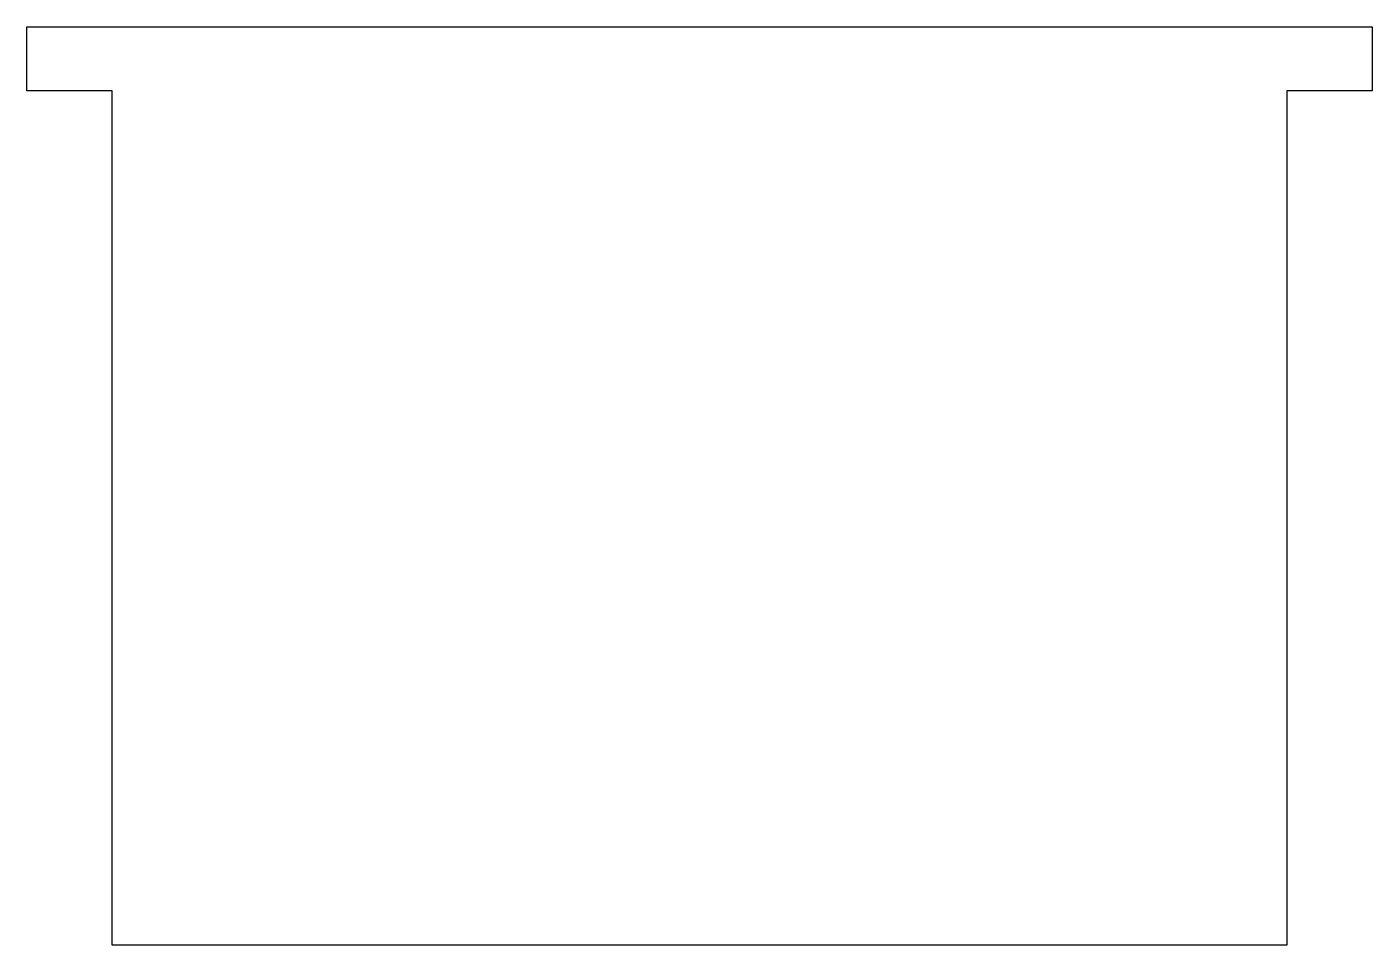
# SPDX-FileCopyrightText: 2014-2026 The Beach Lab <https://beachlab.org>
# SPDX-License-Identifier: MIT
# Model space of a CAD drawing. Header units: millimetres. Extents: x -4 to 59, y 0 to 43.
import ezdxf

# ---------------------------------------------------------------- set-up
doc = ezdxf.new("R2010")
doc.units = ezdxf.units.MM
doc.layers.add('CUT', color=7, linetype='CONTINUOUS')

msp = doc.modelspace()

# ---------------------------------------------------------------- linework, layer by layer
at = {"layer": 'CUT'}
for p, q in [((-4, 40), (-4, 43)), ((-4, 43), (59, 43)), ((59, 43), (59, 40)), ((0, 40), (-4, 40)), ((0, 0), (0, 40)), ((59, 40), (55, 40)), ((55, 40), (55, 0)), ((55, 0), (0, 0))]:
    msp.add_line(p, q, dxfattribs=at)

doc.saveas('drawing.dxf')
